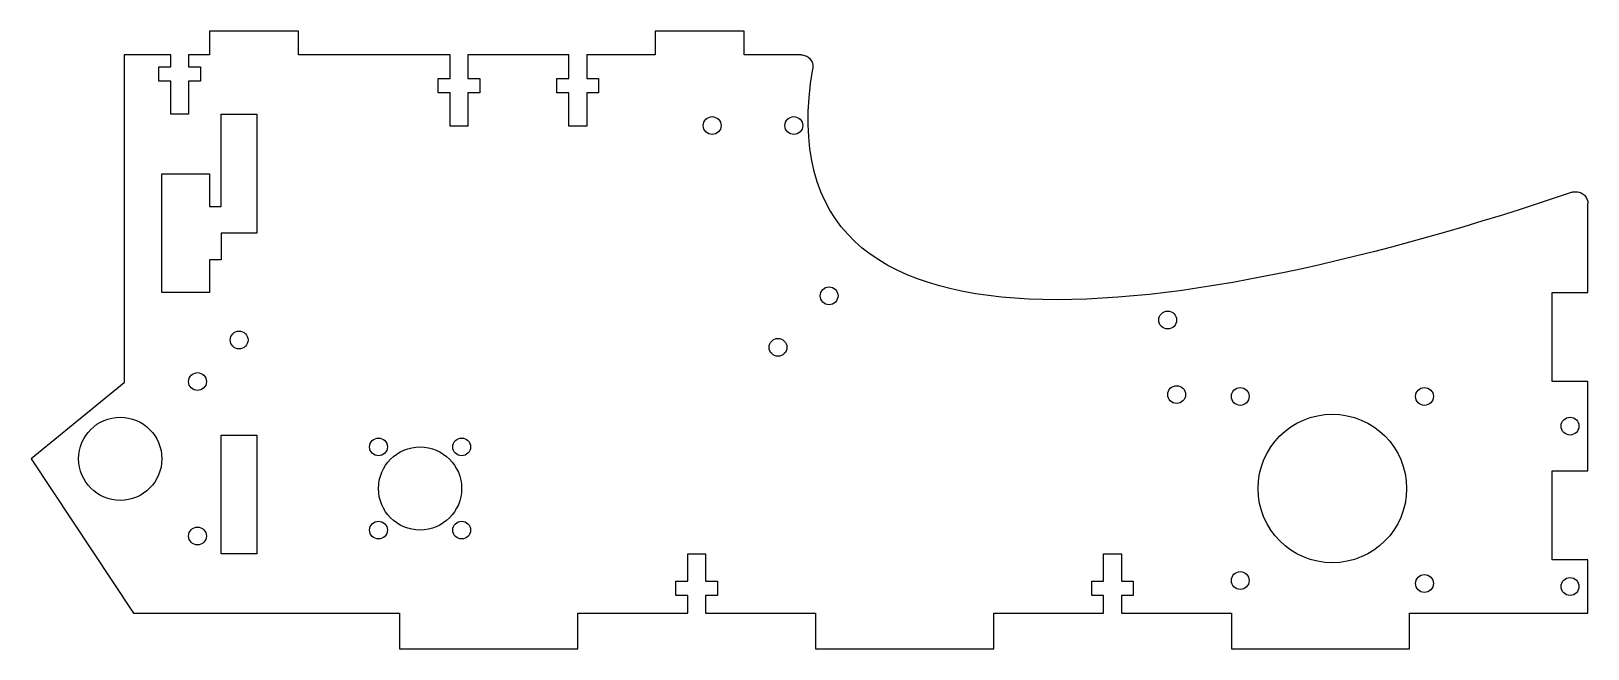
# Model space of a CAD drawing. Header units: millimetres. Extents: x -215 to 47, y -64 to 40.
import ezdxf

# ---------------------------------------------------------------- set-up
doc = ezdxf.new("R2010")
doc.units = ezdxf.units.MM

msp = doc.modelspace()

# ---------------------------------------------------------------- linework, layer by layer
msp.add_lwpolyline([(-85.21, 35.8), (-94.8, 35.8), (-94.8, 39.8), (-109.8, 39.8), (-109.8, 35.8), (-121.3, 35.8), (-121.3, 31.8), (-119.3, 31.8), (-119.3, 29.4), (-121.3, 29.4), (-121.3, 23.8), (-124.3, 23.8), (-124.3, 29.4), (-126.3, 29.4), (-126.3, 31.8), (-124.3, 31.8), (-124.3, 35.8), (-141.3, 35.8), (-141.3, 31.8), (-139.3, 31.8), (-139.3, 29.4), (-141.3, 29.4), (-141.3, 23.8), (-144.3, 23.8), (-144.3, 29.4), (-146.3, 29.4), (-146.3, 31.8), (-144.3, 31.8), (-144.3, 35.8), (-169.8, 35.8), (-169.8, 39.8), (-184.8, 39.8), (-184.8, 35.8), (-188.3, 35.8), (-188.3, 33.8), (-186.3, 33.8), (-186.3, 31.4), (-188.3, 31.4), (-188.3, 25.8), (-191.3, 25.8), (-191.3, 31.4), (-193.3, 31.4), (-193.3, 33.8), (-191.3, 33.8), (-191.3, 35.8), (-199.14, 35.8), (-199.14, -19.39), (-214.8, -32.2), (-197.56, -58.2), (-152.8, -58.2), (-152.8, -64.2), (-122.8, -64.2), (-122.8, -58.2), (-104.3, -58.2), (-104.3, -55.2), (-106.3, -55.2), (-106.3, -52.8), (-104.3, -52.8), (-104.3, -48.2), (-101.3, -48.2), (-101.3, -52.8), (-99.3, -52.8), (-99.3, -55.2), (-101.3, -55.2), (-101.3, -58.2), (-82.8, -58.2), (-82.8, -64.2), (-52.8, -64.2), (-52.8, -58.2), (-34.3, -58.2), (-34.3, -55.2), (-36.3, -55.2), (-36.3, -52.8), (-34.3, -52.8), (-34.3, -48.2), (-31.3, -48.2), (-31.3, -52.8), (-29.3, -52.8), (-29.3, -55.2), (-31.3, -55.2), (-31.3, -58.2), (-12.8, -58.2), (-12.8, -64.2), (17.2, -64.2), (17.2, -58.2), (47.2, -58.2), (47.2, -49.2), (41.2, -49.2), (41.2, -34.2), (47.2, -34.2), (47.2, -19.2), (41.2, -19.2), (41.2, -4.2), (47.2, -4.2), (47.2, 10.77)])
for points in [[(-182.8, 5.8), (-182.8, 1.3), (-184.8, 1.3), (-184.8, -4.2), (-192.8, -4.2), (-192.8, 15.8), (-184.8, 15.8), (-184.8, 10.3), (-182.8, 10.3), (-182.8, 25.8), (-176.8, 25.8), (-176.8, 5.8)], [(-182.8, -48.2), (-182.8, -28.2), (-176.8, -28.2), (-176.8, -48.2)]]:
    msp.add_lwpolyline(points, close=True)
for centre, radius in [((-100.18, 23.9), 1.5), ((-86.44, 23.9), 1.5), ((-80.5, -4.76), 1.5), ((-23.51, -8.84), 1.5), ((-179.8, -12.2), 1.5), ((-89.1, -13.44), 1.5), ((-186.8, -19.2), 1.5), ((-22.01, -21.39), 1.5), ((-11.3, -21.7), 1.5), ((19.7, -21.7), 1.5), ((-199.8, -32.2), 7), ((4.2, -37.2), 12.5), ((44.2, -26.7), 1.5), ((-156.34, -30.2), 1.5), ((-142.34, -30.2), 1.5), ((-149.34, -37.2), 7), ((-186.8, -45.2), 1.5), ((-156.34, -44.2), 1.5), ((-142.34, -44.2), 1.5), ((-11.3, -52.7), 1.5), ((19.7, -53.2), 1.5), ((44.2, -53.7), 1.5)]:
    msp.add_circle(centre, radius)
for points, knots in [([(-85.21, 35.8), (-84.95, 35.8), (-84.69, 35.75), (-84.21, 35.55), (-83.99, 35.41), (-83.62, 35.04), (-83.47, 34.82), (-83.29, 34.41), (-83.25, 34.22), (-83.2, 33.84), (-83.21, 33.65), (-83.24, 33.46)], [0, 0, 0, 0, 0.0781289, 0.0781289, 0.1562578, 0.1562578, 0.2343867, 0.2343867, 0.2915417, 0.2915417, 0.3486968, 0.3486968, 0.3486968, 0.3486968]), ([(44.56, 12.66), (44.81, 12.75), (45.07, 12.78), (45.59, 12.75), (45.84, 12.68), (46.31, 12.45), (46.52, 12.29), (46.86, 11.92), (46.98, 11.71), (47.16, 11.25), (47.2, 11.01), (47.2, 10.77)], [0, 0, 0, 0, 0.0781289, 0.0781289, 0.1562578, 0.1562578, 0.2343867, 0.2343867, 0.307377, 0.307377, 0.3803673, 0.3803673, 0.3803673, 0.3803673])]:
    msp.add_open_spline(points, degree=3, knots=knots)
msp.add_open_spline([(44.56, 12.66), (-19.79, -9.04), (-92.39, -20.47), (-83.24, 33.46)], degree=3)

doc.saveas('drawing.dxf')
